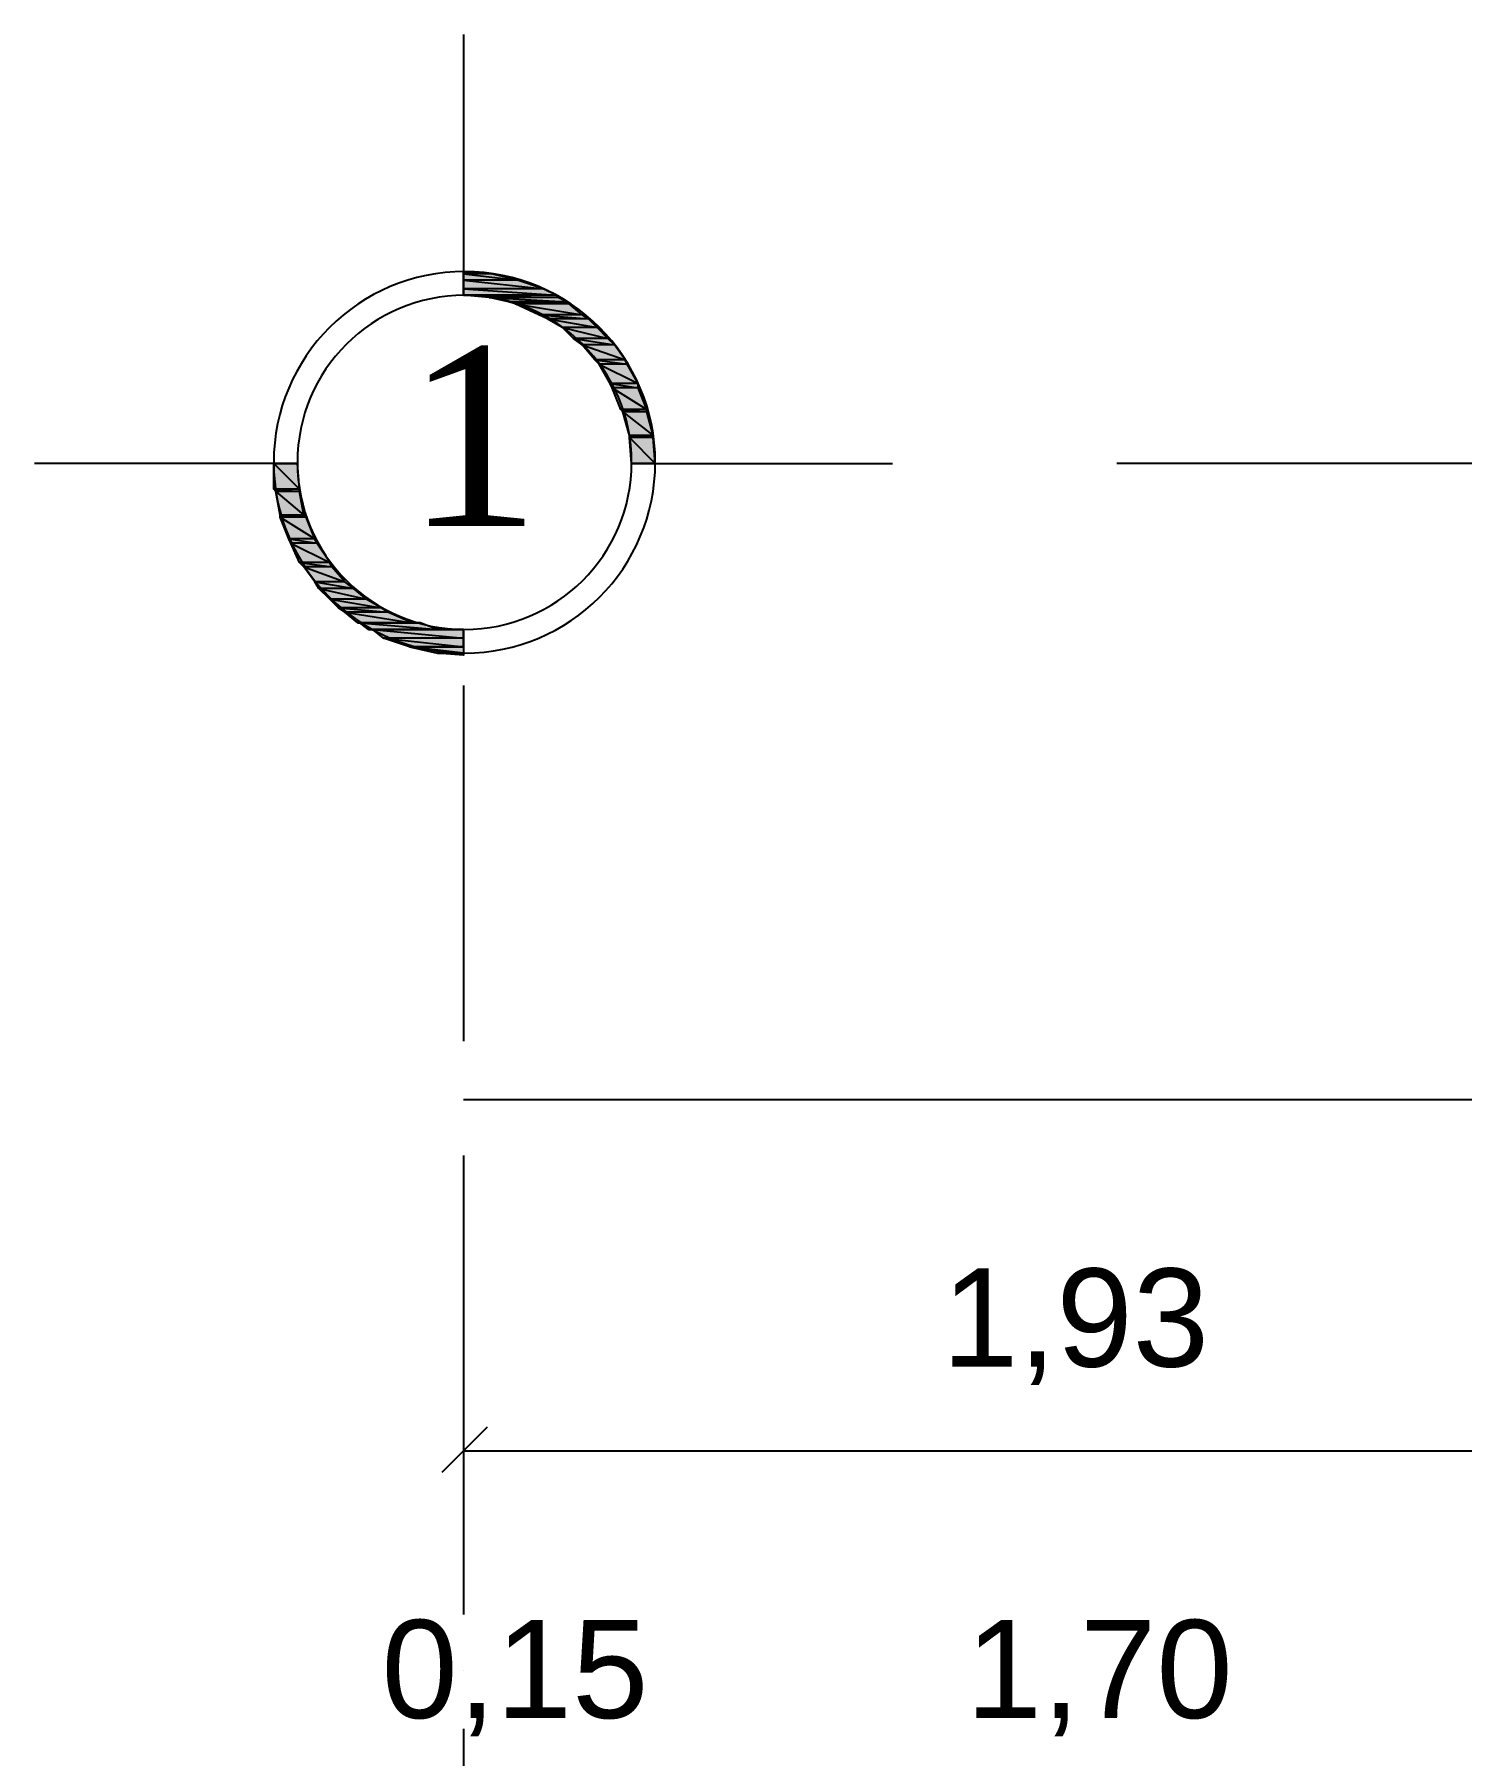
# Model space of a CAD drawing. Header units: millimetres. Extents: x 3504 to 3889, y 1729 to 1927.
# Drawn here: x 3540.49 to 3568.51, y 1892.71 to 1926.51 of the extents above; entities that cross this region are included whole.
import ezdxf

# ---------------------------------------------------------------- set-up
doc = ezdxf.new("R2010")
doc.units = ezdxf.units.MM
doc.styles.add('Arial$001H0', font='arial.ttf')
doc.styles.add('Dutch801RmBT$001H0', font='')
doc.styles.get('Dutch801RmBT$001H0').set_extended_font_data('Dutch801RmBT')

msp = doc.modelspace()

# ---------------------------------------------------------------- hatches: boundary and pattern name
at = {"true_color": 0x000000}
for points in [[(3548.914, 1921.854), (3549.464, 1921.812), (3548.914, 1921.812)], [(3548.914, 1921.854), (3549.464, 1921.812), (3548.914, 1921.812)], [(3547.855, 1914.488), (3548.914, 1914.488), (3548.914, 1914.361)], [(3547.855, 1914.488), (3548.914, 1914.488), (3548.914, 1914.361)]]:
    msp.add_hatch(color=18, dxfattribs=at).paths.add_polyline_path(points)
h = msp.add_hatch(color=18, dxfattribs=at)
h.paths.add_polyline_path([(3549.464, 1921.812), (3548.914, 1921.812), (3549.972, 1921.685)])
h.paths.add_polyline_path([(3548.914, 1921.812), (3549.972, 1921.685), (3548.914, 1921.685)])
h = msp.add_hatch(color=18, dxfattribs=at)
h.paths.add_polyline_path([(3549.464, 1921.812), (3548.914, 1921.812), (3549.972, 1921.685)])
h.paths.add_polyline_path([(3548.914, 1921.812), (3549.972, 1921.685), (3548.914, 1921.685)])
h = msp.add_hatch(color=18, dxfattribs=at)
h.paths.add_polyline_path([(3549.972, 1921.685), (3548.914, 1921.685), (3550.48, 1921.515)])
h.paths.add_polyline_path([(3548.914, 1921.685), (3550.48, 1921.515), (3548.914, 1921.515)])
h = msp.add_hatch(color=18, dxfattribs=at)
h.paths.add_polyline_path([(3549.972, 1921.685), (3548.914, 1921.685), (3550.48, 1921.515)])
h.paths.add_polyline_path([(3548.914, 1921.685), (3550.48, 1921.515), (3548.914, 1921.515)])
h = msp.add_hatch(color=18, dxfattribs=at)
h.paths.add_polyline_path([(3550.48, 1921.515), (3548.914, 1921.515), (3550.734, 1921.388)])
h.paths.add_polyline_path([(3548.914, 1921.515), (3550.734, 1921.388), (3548.914, 1921.388)])
h = msp.add_hatch(color=18, dxfattribs=at)
h.paths.add_polyline_path([(3550.48, 1921.515), (3548.914, 1921.515), (3550.734, 1921.388)])
h.paths.add_polyline_path([(3548.914, 1921.515), (3550.734, 1921.388), (3548.914, 1921.388)])
h = msp.add_hatch(color=18, dxfattribs=at)
h.paths.add_polyline_path([(3550.734, 1921.388), (3548.914, 1921.388), (3550.776, 1921.346)])
h.paths.add_polyline_path([(3548.914, 1921.388), (3550.776, 1921.346), (3549.422, 1921.346)])
h = msp.add_hatch(color=18, dxfattribs=at)
h.paths.add_polyline_path([(3550.734, 1921.388), (3548.914, 1921.388), (3550.776, 1921.346)])
h.paths.add_polyline_path([(3548.914, 1921.388), (3550.776, 1921.346), (3549.422, 1921.346)])
h = msp.add_hatch(color=18, dxfattribs=at)
h.paths.add_polyline_path([(3550.776, 1921.346), (3549.422, 1921.346), (3550.946, 1921.261)])
h.paths.add_polyline_path([(3549.422, 1921.346), (3550.946, 1921.261), (3549.803, 1921.261)])
h = msp.add_hatch(color=18, dxfattribs=at)
h.paths.add_polyline_path([(3550.776, 1921.346), (3549.422, 1921.346), (3550.946, 1921.261)])
h.paths.add_polyline_path([(3549.422, 1921.346), (3550.946, 1921.261), (3549.803, 1921.261)])
h = msp.add_hatch(color=18, dxfattribs=at)
h.paths.add_polyline_path([(3550.946, 1921.261), (3549.803, 1921.261), (3550.988, 1921.219)])
h.paths.add_polyline_path([(3549.803, 1921.261), (3550.988, 1921.219), (3549.93, 1921.219)])
h = msp.add_hatch(color=18, dxfattribs=at)
h.paths.add_polyline_path([(3550.946, 1921.261), (3549.803, 1921.261), (3550.988, 1921.219)])
h.paths.add_polyline_path([(3549.803, 1921.261), (3550.988, 1921.219), (3549.93, 1921.219)])
h = msp.add_hatch(color=18, dxfattribs=at)
h.paths.add_polyline_path([(3550.988, 1921.219), (3549.93, 1921.219), (3551.242, 1921.007)])
h.paths.add_polyline_path([(3549.93, 1921.219), (3551.242, 1921.007), (3550.395, 1921.007)])
h = msp.add_hatch(color=18, dxfattribs=at)
h.paths.add_polyline_path([(3550.988, 1921.219), (3549.93, 1921.219), (3551.242, 1921.007)])
h.paths.add_polyline_path([(3549.93, 1921.219), (3551.242, 1921.007), (3550.395, 1921.007)])
h = msp.add_hatch(color=18, dxfattribs=at)
h.paths.add_polyline_path([(3551.242, 1921.007), (3550.395, 1921.007), (3551.369, 1920.923)])
h.paths.add_polyline_path([(3550.395, 1921.007), (3551.369, 1920.923), (3550.565, 1920.923)])
h = msp.add_hatch(color=18, dxfattribs=at)
h.paths.add_polyline_path([(3551.242, 1921.007), (3550.395, 1921.007), (3551.369, 1920.923)])
h.paths.add_polyline_path([(3550.395, 1921.007), (3551.369, 1920.923), (3550.565, 1920.923)])
h = msp.add_hatch(color=18, dxfattribs=at)
h.paths.add_polyline_path([(3551.369, 1920.923), (3550.565, 1920.923), (3551.538, 1920.753)])
h.paths.add_polyline_path([(3550.565, 1920.923), (3551.538, 1920.753), (3550.861, 1920.753)])
h = msp.add_hatch(color=18, dxfattribs=at)
h.paths.add_polyline_path([(3551.369, 1920.923), (3550.565, 1920.923), (3551.538, 1920.753)])
h.paths.add_polyline_path([(3550.565, 1920.923), (3551.538, 1920.753), (3550.861, 1920.753)])
h = msp.add_hatch(color=18, dxfattribs=at)
h.paths.add_polyline_path([(3551.538, 1920.753), (3550.861, 1920.753), (3551.75, 1920.542)])
h.paths.add_polyline_path([(3550.861, 1920.753), (3551.75, 1920.542), (3551.073, 1920.542)])
h = msp.add_hatch(color=18, dxfattribs=at)
h.paths.add_polyline_path([(3551.538, 1920.753), (3550.861, 1920.753), (3551.75, 1920.542)])
h.paths.add_polyline_path([(3550.861, 1920.753), (3551.75, 1920.542), (3551.073, 1920.542)])
h = msp.add_hatch(color=18, dxfattribs=at)
h.paths.add_polyline_path([(3551.75, 1920.542), (3551.073, 1920.542), (3551.877, 1920.415)])
h.paths.add_polyline_path([(3551.073, 1920.542), (3551.877, 1920.415), (3551.242, 1920.415)])
h = msp.add_hatch(color=18, dxfattribs=at)
h.paths.add_polyline_path([(3551.75, 1920.542), (3551.073, 1920.542), (3551.877, 1920.415)])
h.paths.add_polyline_path([(3551.073, 1920.542), (3551.877, 1920.415), (3551.242, 1920.415)])
h = msp.add_hatch(color=18, dxfattribs=at)
h.paths.add_polyline_path([(3551.877, 1920.415), (3551.242, 1920.415), (3552.089, 1920.118)])
h.paths.add_polyline_path([(3551.242, 1920.415), (3552.089, 1920.118), (3551.496, 1920.118)])
h = msp.add_hatch(color=18, dxfattribs=at)
h.paths.add_polyline_path([(3551.877, 1920.415), (3551.242, 1920.415), (3552.089, 1920.118)])
h.paths.add_polyline_path([(3551.242, 1920.415), (3552.089, 1920.118), (3551.496, 1920.118)])
h = msp.add_hatch(color=18, dxfattribs=at)
h.paths.add_polyline_path([(3552.089, 1920.118), (3551.496, 1920.118), (3552.131, 1920.034)])
h.paths.add_polyline_path([(3551.496, 1920.118), (3552.131, 1920.034), (3551.581, 1920.034)])
h = msp.add_hatch(color=18, dxfattribs=at)
h.paths.add_polyline_path([(3552.089, 1920.118), (3551.496, 1920.118), (3552.131, 1920.034)])
h.paths.add_polyline_path([(3551.496, 1920.118), (3552.131, 1920.034), (3551.581, 1920.034)])
h = msp.add_hatch(color=18, dxfattribs=at)
h.paths.add_polyline_path([(3552.131, 1920.034), (3551.581, 1920.034), (3552.343, 1919.653)])
h.paths.add_polyline_path([(3551.581, 1920.034), (3552.343, 1919.653), (3551.792, 1919.653)])
h = msp.add_hatch(color=18, dxfattribs=at)
h.paths.add_polyline_path([(3552.131, 1920.034), (3551.581, 1920.034), (3552.343, 1919.653)])
h.paths.add_polyline_path([(3551.581, 1920.034), (3552.343, 1919.653), (3551.792, 1919.653)])
h = msp.add_hatch(color=18, dxfattribs=at)
h.paths.add_polyline_path([(3552.343, 1919.653), (3551.792, 1919.653), (3552.343, 1919.568)])
h.paths.add_polyline_path([(3551.792, 1919.653), (3552.343, 1919.568), (3551.835, 1919.568)])
h = msp.add_hatch(color=18, dxfattribs=at)
h.paths.add_polyline_path([(3552.343, 1919.653), (3551.792, 1919.653), (3552.343, 1919.568)])
h.paths.add_polyline_path([(3551.792, 1919.653), (3552.343, 1919.568), (3551.835, 1919.568)])
h = msp.add_hatch(color=18, dxfattribs=at)
h.paths.add_polyline_path([(3552.343, 1919.568), (3551.835, 1919.568), (3552.512, 1919.145)])
h.paths.add_polyline_path([(3551.835, 1919.568), (3552.512, 1919.145), (3552.004, 1919.145)])
h = msp.add_hatch(color=18, dxfattribs=at)
h.paths.add_polyline_path([(3552.343, 1919.568), (3551.835, 1919.568), (3552.512, 1919.145)])
h.paths.add_polyline_path([(3551.835, 1919.568), (3552.512, 1919.145), (3552.004, 1919.145)])
h = msp.add_hatch(color=18, dxfattribs=at)
h.paths.add_polyline_path([(3552.512, 1919.145), (3552.004, 1919.145), (3552.512, 1919.102)])
h.paths.add_polyline_path([(3552.004, 1919.145), (3552.512, 1919.102), (3552.046, 1919.102)])
h = msp.add_hatch(color=18, dxfattribs=at)
h.paths.add_polyline_path([(3552.512, 1919.145), (3552.004, 1919.145), (3552.512, 1919.102)])
h.paths.add_polyline_path([(3552.004, 1919.145), (3552.512, 1919.102), (3552.046, 1919.102)])
h = msp.add_hatch(color=18, dxfattribs=at)
h.paths.add_polyline_path([(3552.512, 1919.102), (3552.046, 1919.102), (3552.639, 1918.637)])
h.paths.add_polyline_path([(3552.046, 1919.102), (3552.639, 1918.637), (3552.173, 1918.637)])
h = msp.add_hatch(color=18, dxfattribs=at)
h.paths.add_polyline_path([(3552.512, 1919.102), (3552.046, 1919.102), (3552.639, 1918.637)])
h.paths.add_polyline_path([(3552.046, 1919.102), (3552.639, 1918.637), (3552.173, 1918.637)])
h = msp.add_hatch(color=18, dxfattribs=at)
h.paths.add_polyline_path([(3552.639, 1918.637), (3552.173, 1918.637), (3552.639, 1918.594)])
h.paths.add_polyline_path([(3552.173, 1918.637), (3552.639, 1918.594), (3552.173, 1918.594)])
h = msp.add_hatch(color=18, dxfattribs=at)
h.paths.add_polyline_path([(3552.639, 1918.637), (3552.173, 1918.637), (3552.639, 1918.594)])
h.paths.add_polyline_path([(3552.173, 1918.637), (3552.639, 1918.594), (3552.173, 1918.594)])
h = msp.add_hatch(color=18, dxfattribs=at)
h.paths.add_polyline_path([(3552.639, 1918.594), (3552.173, 1918.594), (3552.681, 1918.086)])
h.paths.add_polyline_path([(3552.173, 1918.594), (3552.681, 1918.086), (3552.216, 1918.086)])
h = msp.add_hatch(color=18, dxfattribs=at)
h.paths.add_polyline_path([(3552.639, 1918.594), (3552.173, 1918.594), (3552.681, 1918.086)])
h.paths.add_polyline_path([(3552.173, 1918.594), (3552.681, 1918.086), (3552.216, 1918.086)])
h = msp.add_hatch(color=18, dxfattribs=at)
h.paths.add_polyline_path([(3545.654, 1918.086), (3545.188, 1918.086), (3545.696, 1917.578)])
h.paths.add_polyline_path([(3545.188, 1918.086), (3545.696, 1917.578), (3545.188, 1917.578)])
h = msp.add_hatch(color=18, dxfattribs=at)
h.paths.add_polyline_path([(3545.654, 1918.086), (3545.188, 1918.086), (3545.696, 1917.578)])
h.paths.add_polyline_path([(3545.188, 1918.086), (3545.696, 1917.578), (3545.188, 1917.578)])
h = msp.add_hatch(color=18, dxfattribs=at)
h.paths.add_polyline_path([(3545.696, 1917.578), (3545.188, 1917.578), (3545.696, 1917.536)])
h.paths.add_polyline_path([(3545.188, 1917.578), (3545.696, 1917.536), (3545.231, 1917.536)])
h = msp.add_hatch(color=18, dxfattribs=at)
h.paths.add_polyline_path([(3545.696, 1917.578), (3545.188, 1917.578), (3545.696, 1917.536)])
h.paths.add_polyline_path([(3545.188, 1917.578), (3545.696, 1917.536), (3545.231, 1917.536)])
h = msp.add_hatch(color=18, dxfattribs=at)
h.paths.add_polyline_path([(3545.696, 1917.536), (3545.231, 1917.536), (3545.781, 1917.07)])
h.paths.add_polyline_path([(3545.231, 1917.536), (3545.781, 1917.07), (3545.315, 1917.07)])
h = msp.add_hatch(color=18, dxfattribs=at)
h.paths.add_polyline_path([(3545.696, 1917.536), (3545.231, 1917.536), (3545.781, 1917.07)])
h.paths.add_polyline_path([(3545.231, 1917.536), (3545.781, 1917.07), (3545.315, 1917.07)])
h = msp.add_hatch(color=18, dxfattribs=at)
h.paths.add_polyline_path([(3545.781, 1917.07), (3545.315, 1917.07), (3545.823, 1917.028)])
h.paths.add_polyline_path([(3545.315, 1917.07), (3545.823, 1917.028), (3545.315, 1917.028)])
h = msp.add_hatch(color=18, dxfattribs=at)
h.paths.add_polyline_path([(3545.781, 1917.07), (3545.315, 1917.07), (3545.823, 1917.028)])
h.paths.add_polyline_path([(3545.315, 1917.07), (3545.823, 1917.028), (3545.315, 1917.028)])
h = msp.add_hatch(color=18, dxfattribs=at)
h.paths.add_polyline_path([(3545.823, 1917.028), (3545.315, 1917.028), (3545.993, 1916.605)])
h.paths.add_polyline_path([(3545.315, 1917.028), (3545.993, 1916.605), (3545.485, 1916.605)])
h = msp.add_hatch(color=18, dxfattribs=at)
h.paths.add_polyline_path([(3545.823, 1917.028), (3545.315, 1917.028), (3545.993, 1916.605)])
h.paths.add_polyline_path([(3545.315, 1917.028), (3545.993, 1916.605), (3545.485, 1916.605)])
h = msp.add_hatch(color=18, dxfattribs=at)
h.paths.add_polyline_path([(3545.993, 1916.605), (3545.485, 1916.605), (3546.035, 1916.52)])
h.paths.add_polyline_path([(3545.485, 1916.605), (3546.035, 1916.52), (3545.527, 1916.52)])
h = msp.add_hatch(color=18, dxfattribs=at)
h.paths.add_polyline_path([(3545.993, 1916.605), (3545.485, 1916.605), (3546.035, 1916.52)])
h.paths.add_polyline_path([(3545.485, 1916.605), (3546.035, 1916.52), (3545.527, 1916.52)])
h = msp.add_hatch(color=18, dxfattribs=at)
h.paths.add_polyline_path([(3546.035, 1916.52), (3545.527, 1916.52), (3546.289, 1916.139)])
h.paths.add_polyline_path([(3545.527, 1916.52), (3546.289, 1916.139), (3545.696, 1916.139)])
h = msp.add_hatch(color=18, dxfattribs=at)
h.paths.add_polyline_path([(3546.035, 1916.52), (3545.527, 1916.52), (3546.289, 1916.139)])
h.paths.add_polyline_path([(3545.527, 1916.52), (3546.289, 1916.139), (3545.696, 1916.139)])
h = msp.add_hatch(color=18, dxfattribs=at)
h.paths.add_polyline_path([(3546.289, 1916.139), (3545.696, 1916.139), (3546.331, 1916.054)])
h.paths.add_polyline_path([(3545.696, 1916.139), (3546.331, 1916.054), (3545.781, 1916.054)])
h = msp.add_hatch(color=18, dxfattribs=at)
h.paths.add_polyline_path([(3546.289, 1916.139), (3545.696, 1916.139), (3546.331, 1916.054)])
h.paths.add_polyline_path([(3545.696, 1916.139), (3546.331, 1916.054), (3545.781, 1916.054)])
h = msp.add_hatch(color=18, dxfattribs=at)
h.paths.add_polyline_path([(3546.331, 1916.054), (3545.781, 1916.054), (3546.585, 1915.758)])
h.paths.add_polyline_path([(3545.781, 1916.054), (3546.585, 1915.758), (3545.993, 1915.758)])
h = msp.add_hatch(color=18, dxfattribs=at)
h.paths.add_polyline_path([(3546.331, 1916.054), (3545.781, 1916.054), (3546.585, 1915.758)])
h.paths.add_polyline_path([(3545.781, 1916.054), (3546.585, 1915.758), (3545.993, 1915.758)])
h = msp.add_hatch(color=18, dxfattribs=at)
h.paths.add_polyline_path([(3546.585, 1915.758), (3545.993, 1915.758), (3546.755, 1915.631)])
h.paths.add_polyline_path([(3545.993, 1915.758), (3546.755, 1915.631), (3546.077, 1915.631)])
h = msp.add_hatch(color=18, dxfattribs=at)
h.paths.add_polyline_path([(3546.585, 1915.758), (3545.993, 1915.758), (3546.755, 1915.631)])
h.paths.add_polyline_path([(3545.993, 1915.758), (3546.755, 1915.631), (3546.077, 1915.631)])
h = msp.add_hatch(color=18, dxfattribs=at)
h.paths.add_polyline_path([(3546.755, 1915.631), (3546.077, 1915.631), (3547.009, 1915.419)])
h.paths.add_polyline_path([(3546.077, 1915.631), (3547.009, 1915.419), (3546.289, 1915.419)])
h = msp.add_hatch(color=18, dxfattribs=at)
h.paths.add_polyline_path([(3546.755, 1915.631), (3546.077, 1915.631), (3547.009, 1915.419)])
h.paths.add_polyline_path([(3546.077, 1915.631), (3547.009, 1915.419), (3546.289, 1915.419)])
h = msp.add_hatch(color=18, dxfattribs=at)
h.paths.add_polyline_path([(3547.009, 1915.419), (3546.289, 1915.419), (3547.305, 1915.25)])
h.paths.add_polyline_path([(3546.289, 1915.419), (3547.305, 1915.25), (3546.458, 1915.25)])
h = msp.add_hatch(color=18, dxfattribs=at)
h.paths.add_polyline_path([(3547.009, 1915.419), (3546.289, 1915.419), (3547.305, 1915.25)])
h.paths.add_polyline_path([(3546.289, 1915.419), (3547.305, 1915.25), (3546.458, 1915.25)])
h = msp.add_hatch(color=18, dxfattribs=at)
h.paths.add_polyline_path([(3547.305, 1915.25), (3546.458, 1915.25), (3547.432, 1915.165)])
h.paths.add_polyline_path([(3546.458, 1915.25), (3547.432, 1915.165), (3546.585, 1915.165)])
h = msp.add_hatch(color=18, dxfattribs=at)
h.paths.add_polyline_path([(3547.305, 1915.25), (3546.458, 1915.25), (3547.432, 1915.165)])
h.paths.add_polyline_path([(3546.458, 1915.25), (3547.432, 1915.165), (3546.585, 1915.165)])
h = msp.add_hatch(color=18, dxfattribs=at)
h.paths.add_polyline_path([(3547.432, 1915.165), (3546.585, 1915.165), (3547.898, 1914.954)])
h.paths.add_polyline_path([(3546.585, 1915.165), (3547.898, 1914.954), (3546.839, 1914.954)])
h = msp.add_hatch(color=18, dxfattribs=at)
h.paths.add_polyline_path([(3547.432, 1915.165), (3546.585, 1915.165), (3547.898, 1914.954)])
h.paths.add_polyline_path([(3546.585, 1915.165), (3547.898, 1914.954), (3546.839, 1914.954)])
h = msp.add_hatch(color=18, dxfattribs=at)
h.paths.add_polyline_path([(3547.898, 1914.954), (3546.839, 1914.954), (3548.067, 1914.954)])
h.paths.add_polyline_path([(3546.839, 1914.954), (3548.067, 1914.954), (3546.882, 1914.954)])
h = msp.add_hatch(color=18, dxfattribs=at)
h.paths.add_polyline_path([(3547.898, 1914.954), (3546.839, 1914.954), (3548.067, 1914.954)])
h.paths.add_polyline_path([(3546.839, 1914.954), (3548.067, 1914.954), (3546.882, 1914.954)])
h = msp.add_hatch(color=18, dxfattribs=at)
h.paths.add_polyline_path([(3548.067, 1914.954), (3546.882, 1914.954), (3548.406, 1914.827)])
h.paths.add_polyline_path([(3546.882, 1914.954), (3548.406, 1914.827), (3547.051, 1914.827)])
h = msp.add_hatch(color=18, dxfattribs=at)
h.paths.add_polyline_path([(3548.067, 1914.954), (3546.882, 1914.954), (3548.406, 1914.827)])
h.paths.add_polyline_path([(3546.882, 1914.954), (3548.406, 1914.827), (3547.051, 1914.827)])
h = msp.add_hatch(color=18, dxfattribs=at)
h.paths.add_polyline_path([(3548.406, 1914.827), (3547.051, 1914.827), (3548.914, 1914.827)])
h.paths.add_polyline_path([(3547.051, 1914.827), (3548.914, 1914.827), (3547.136, 1914.827)])
h = msp.add_hatch(color=18, dxfattribs=at)
h.paths.add_polyline_path([(3548.406, 1914.827), (3547.051, 1914.827), (3548.914, 1914.827)])
h.paths.add_polyline_path([(3547.051, 1914.827), (3548.914, 1914.827), (3547.136, 1914.827)])
h = msp.add_hatch(color=18, dxfattribs=at)
h.paths.add_polyline_path([(3548.914, 1914.827), (3547.136, 1914.827), (3548.914, 1914.657)])
h.paths.add_polyline_path([(3547.136, 1914.827), (3548.914, 1914.657), (3547.347, 1914.657)])
h = msp.add_hatch(color=18, dxfattribs=at)
h.paths.add_polyline_path([(3548.914, 1914.827), (3547.136, 1914.827), (3548.914, 1914.657)])
h.paths.add_polyline_path([(3547.136, 1914.827), (3548.914, 1914.657), (3547.347, 1914.657)])
h = msp.add_hatch(color=18, dxfattribs=at)
h.paths.add_polyline_path([(3548.914, 1914.657), (3547.347, 1914.657), (3548.914, 1914.488)])
h.paths.add_polyline_path([(3547.347, 1914.657), (3548.914, 1914.488), (3547.855, 1914.488)])
h = msp.add_hatch(color=18, dxfattribs=at)
h.paths.add_polyline_path([(3548.914, 1914.657), (3547.347, 1914.657), (3548.914, 1914.488)])
h.paths.add_polyline_path([(3547.347, 1914.657), (3548.914, 1914.488), (3547.855, 1914.488)])
h = msp.add_hatch(color=18, dxfattribs=at)
h.paths.add_polyline_path([(3547.855, 1914.488), (3548.406, 1914.361), (3548.914, 1914.361)])
h.paths.add_polyline_path([(3548.406, 1914.361), (3548.914, 1914.361), (3548.914, 1914.319)])
h = msp.add_hatch(color=18, dxfattribs=at)
h.paths.add_polyline_path([(3547.855, 1914.488), (3548.406, 1914.361), (3548.914, 1914.361)])
h.paths.add_polyline_path([(3548.406, 1914.361), (3548.914, 1914.361), (3548.914, 1914.319)])

# ---------------------------------------------------------------- linework, layer by layer
at = {"color": 18, "linetype": 'Continuous', "lineweight": -2, "true_color": 0x000000}
for p, q in [((3548.914, 1926.511), (3548.914, 1921.388)), ((3548.914, 1926.511), (3548.914, 1921.388)), ((3545.188, 1918.086), (3540.489, 1918.086)), ((3545.188, 1918.086), (3540.489, 1918.086)), ((3545.188, 1918.086), (3545.654, 1918.086)), ((3545.188, 1918.086), (3545.654, 1918.086)), ((3552.216, 1918.086), (3557.338, 1918.086)), ((3552.216, 1918.086), (3557.338, 1918.086)), ((3567.964, 1918.086), (3561.741, 1918.086)), ((3567.964, 1918.086), (3561.741, 1918.086)), ((3569.234, 1918.086), (3564.535, 1918.086)), ((3548.914, 1914.827), (3548.914, 1914.319)), ((3548.914, 1914.827), (3548.914, 1914.319)), ((3548.914, 1913.726), (3548.914, 1906.741)), ((3548.914, 1905.598), (3548.914, 1905.598)), ((3548.914, 1905.598), (3642.259, 1905.598)), ((3548.914, 1905.598), (3548.914, 1905.598)), ((3548.914, 1904.497), (3548.914, 1895.48)), ((3548.914, 1899.968), (3548.914, 1898.698)), ((3549.379, 1899.163), (3548.49, 1898.274)), ((3548.914, 1898.698), (3573.001, 1898.698)), ((3548.914, 1894.38), (3548.914, 1894.38)), ((3548.914, 1893.237), (3548.914, 1886.252))]:
    msp.add_line(p, q, dxfattribs=at)
for points in [[(3548.914, 1921.854), (3549.464, 1921.812), (3548.914, 1921.812)], [(3548.914, 1921.854), (3549.464, 1921.812), (3548.914, 1921.812)], [(3549.464, 1921.812), (3548.914, 1921.812), (3549.972, 1921.685)], [(3548.914, 1921.812), (3549.972, 1921.685), (3548.914, 1921.685)], [(3549.464, 1921.812), (3548.914, 1921.812), (3549.972, 1921.685)], [(3548.914, 1921.812), (3549.972, 1921.685), (3548.914, 1921.685)], [(3549.972, 1921.685), (3548.914, 1921.685), (3550.48, 1921.515)], [(3548.914, 1921.685), (3550.48, 1921.515), (3548.914, 1921.515)], [(3549.972, 1921.685), (3548.914, 1921.685), (3550.48, 1921.515)], [(3548.914, 1921.685), (3550.48, 1921.515), (3548.914, 1921.515)], [(3550.48, 1921.515), (3548.914, 1921.515), (3550.734, 1921.388)], [(3548.914, 1921.515), (3550.734, 1921.388), (3548.914, 1921.388)], [(3550.48, 1921.515), (3548.914, 1921.515), (3550.734, 1921.388)], [(3548.914, 1921.515), (3550.734, 1921.388), (3548.914, 1921.388)], [(3550.734, 1921.388), (3548.914, 1921.388), (3550.776, 1921.346)], [(3548.914, 1921.388), (3550.776, 1921.346), (3549.422, 1921.346)], [(3550.734, 1921.388), (3548.914, 1921.388), (3550.776, 1921.346)], [(3548.914, 1921.388), (3550.776, 1921.346), (3549.422, 1921.346)], [(3550.776, 1921.346), (3549.422, 1921.346), (3550.946, 1921.261)], [(3549.422, 1921.346), (3550.946, 1921.261), (3549.803, 1921.261)], [(3550.776, 1921.346), (3549.422, 1921.346), (3550.946, 1921.261)], [(3549.422, 1921.346), (3550.946, 1921.261), (3549.803, 1921.261)], [(3550.946, 1921.261), (3549.803, 1921.261), (3550.988, 1921.219)], [(3549.803, 1921.261), (3550.988, 1921.219), (3549.93, 1921.219)], [(3550.946, 1921.261), (3549.803, 1921.261), (3550.988, 1921.219)], [(3549.803, 1921.261), (3550.988, 1921.219), (3549.93, 1921.219)], [(3550.988, 1921.219), (3549.93, 1921.219), (3551.242, 1921.007)], [(3549.93, 1921.219), (3551.242, 1921.007), (3550.395, 1921.007)], [(3550.988, 1921.219), (3549.93, 1921.219), (3551.242, 1921.007)], [(3549.93, 1921.219), (3551.242, 1921.007), (3550.395, 1921.007)], [(3551.242, 1921.007), (3550.395, 1921.007), (3551.369, 1920.923)], [(3550.395, 1921.007), (3551.369, 1920.923), (3550.565, 1920.923)], [(3551.242, 1921.007), (3550.395, 1921.007), (3551.369, 1920.923)], [(3550.395, 1921.007), (3551.369, 1920.923), (3550.565, 1920.923)], [(3551.369, 1920.923), (3550.565, 1920.923), (3551.538, 1920.753)], [(3550.565, 1920.923), (3551.538, 1920.753), (3550.861, 1920.753)], [(3551.369, 1920.923), (3550.565, 1920.923), (3551.538, 1920.753)], [(3550.565, 1920.923), (3551.538, 1920.753), (3550.861, 1920.753)], [(3551.538, 1920.753), (3550.861, 1920.753), (3551.75, 1920.542)], [(3550.861, 1920.753), (3551.75, 1920.542), (3551.073, 1920.542)], [(3551.538, 1920.753), (3550.861, 1920.753), (3551.75, 1920.542)], [(3550.861, 1920.753), (3551.75, 1920.542), (3551.073, 1920.542)], [(3551.75, 1920.542), (3551.073, 1920.542), (3551.877, 1920.415)], [(3551.073, 1920.542), (3551.877, 1920.415), (3551.242, 1920.415)], [(3551.75, 1920.542), (3551.073, 1920.542), (3551.877, 1920.415)], [(3551.073, 1920.542), (3551.877, 1920.415), (3551.242, 1920.415)], [(3551.877, 1920.415), (3551.242, 1920.415), (3552.089, 1920.118)], [(3551.242, 1920.415), (3552.089, 1920.118), (3551.496, 1920.118)], [(3551.877, 1920.415), (3551.242, 1920.415), (3552.089, 1920.118)], [(3551.242, 1920.415), (3552.089, 1920.118), (3551.496, 1920.118)], [(3552.089, 1920.118), (3551.496, 1920.118), (3552.131, 1920.034)], [(3551.496, 1920.118), (3552.131, 1920.034), (3551.581, 1920.034)], [(3552.089, 1920.118), (3551.496, 1920.118), (3552.131, 1920.034)], [(3551.496, 1920.118), (3552.131, 1920.034), (3551.581, 1920.034)], [(3552.131, 1920.034), (3551.581, 1920.034), (3552.343, 1919.653)], [(3551.581, 1920.034), (3552.343, 1919.653), (3551.792, 1919.653)], [(3552.131, 1920.034), (3551.581, 1920.034), (3552.343, 1919.653)], [(3551.581, 1920.034), (3552.343, 1919.653), (3551.792, 1919.653)], [(3552.343, 1919.653), (3551.792, 1919.653), (3552.343, 1919.568)], [(3551.792, 1919.653), (3552.343, 1919.568), (3551.835, 1919.568)], [(3552.343, 1919.653), (3551.792, 1919.653), (3552.343, 1919.568)], [(3551.792, 1919.653), (3552.343, 1919.568), (3551.835, 1919.568)], [(3552.343, 1919.568), (3551.835, 1919.568), (3552.512, 1919.145)], [(3551.835, 1919.568), (3552.512, 1919.145), (3552.004, 1919.145)], [(3552.343, 1919.568), (3551.835, 1919.568), (3552.512, 1919.145)], [(3551.835, 1919.568), (3552.512, 1919.145), (3552.004, 1919.145)], [(3552.512, 1919.145), (3552.004, 1919.145), (3552.512, 1919.102)], [(3552.004, 1919.145), (3552.512, 1919.102), (3552.046, 1919.102)], [(3552.512, 1919.145), (3552.004, 1919.145), (3552.512, 1919.102)], [(3552.004, 1919.145), (3552.512, 1919.102), (3552.046, 1919.102)], [(3552.512, 1919.102), (3552.046, 1919.102), (3552.639, 1918.637)], [(3552.046, 1919.102), (3552.639, 1918.637), (3552.173, 1918.637)], [(3552.512, 1919.102), (3552.046, 1919.102), (3552.639, 1918.637)], [(3552.046, 1919.102), (3552.639, 1918.637), (3552.173, 1918.637)], [(3552.639, 1918.637), (3552.173, 1918.637), (3552.639, 1918.594)], [(3552.173, 1918.637), (3552.639, 1918.594), (3552.173, 1918.594)], [(3552.639, 1918.637), (3552.173, 1918.637), (3552.639, 1918.594)], [(3552.173, 1918.637), (3552.639, 1918.594), (3552.173, 1918.594)], [(3552.639, 1918.594), (3552.173, 1918.594), (3552.681, 1918.086)], [(3552.173, 1918.594), (3552.681, 1918.086), (3552.216, 1918.086)], [(3552.639, 1918.594), (3552.173, 1918.594), (3552.681, 1918.086)], [(3552.173, 1918.594), (3552.681, 1918.086), (3552.216, 1918.086)], [(3545.654, 1918.086), (3545.188, 1918.086), (3545.696, 1917.578)], [(3545.188, 1918.086), (3545.696, 1917.578), (3545.188, 1917.578)], [(3545.654, 1918.086), (3545.188, 1918.086), (3545.696, 1917.578)], [(3545.188, 1918.086), (3545.696, 1917.578), (3545.188, 1917.578)], [(3545.696, 1917.578), (3545.188, 1917.578), (3545.696, 1917.536)], [(3545.188, 1917.578), (3545.696, 1917.536), (3545.231, 1917.536)], [(3545.696, 1917.578), (3545.188, 1917.578), (3545.696, 1917.536)], [(3545.188, 1917.578), (3545.696, 1917.536), (3545.231, 1917.536)], [(3545.696, 1917.536), (3545.231, 1917.536), (3545.781, 1917.07)], [(3545.231, 1917.536), (3545.781, 1917.07), (3545.315, 1917.07)], [(3545.696, 1917.536), (3545.231, 1917.536), (3545.781, 1917.07)], [(3545.231, 1917.536), (3545.781, 1917.07), (3545.315, 1917.07)], [(3545.781, 1917.07), (3545.315, 1917.07), (3545.823, 1917.028)], [(3545.315, 1917.07), (3545.823, 1917.028), (3545.315, 1917.028)], [(3545.781, 1917.07), (3545.315, 1917.07), (3545.823, 1917.028)], [(3545.315, 1917.07), (3545.823, 1917.028), (3545.315, 1917.028)], [(3545.823, 1917.028), (3545.315, 1917.028), (3545.993, 1916.605)], [(3545.315, 1917.028), (3545.993, 1916.605), (3545.485, 1916.605)], [(3545.823, 1917.028), (3545.315, 1917.028), (3545.993, 1916.605)], [(3545.315, 1917.028), (3545.993, 1916.605), (3545.485, 1916.605)], [(3545.993, 1916.605), (3545.485, 1916.605), (3546.035, 1916.52)], [(3545.485, 1916.605), (3546.035, 1916.52), (3545.527, 1916.52)], [(3545.993, 1916.605), (3545.485, 1916.605), (3546.035, 1916.52)], [(3545.485, 1916.605), (3546.035, 1916.52), (3545.527, 1916.52)], [(3546.035, 1916.52), (3545.527, 1916.52), (3546.289, 1916.139)], [(3545.527, 1916.52), (3546.289, 1916.139), (3545.696, 1916.139)], [(3546.035, 1916.52), (3545.527, 1916.52), (3546.289, 1916.139)], [(3545.527, 1916.52), (3546.289, 1916.139), (3545.696, 1916.139)], [(3546.289, 1916.139), (3545.696, 1916.139), (3546.331, 1916.054)], [(3545.696, 1916.139), (3546.331, 1916.054), (3545.781, 1916.054)], [(3546.289, 1916.139), (3545.696, 1916.139), (3546.331, 1916.054)], [(3545.696, 1916.139), (3546.331, 1916.054), (3545.781, 1916.054)], [(3546.331, 1916.054), (3545.781, 1916.054), (3546.585, 1915.758)], [(3545.781, 1916.054), (3546.585, 1915.758), (3545.993, 1915.758)], [(3546.331, 1916.054), (3545.781, 1916.054), (3546.585, 1915.758)], [(3545.781, 1916.054), (3546.585, 1915.758), (3545.993, 1915.758)], [(3546.585, 1915.758), (3545.993, 1915.758), (3546.755, 1915.631)], [(3545.993, 1915.758), (3546.755, 1915.631), (3546.077, 1915.631)], [(3546.585, 1915.758), (3545.993, 1915.758), (3546.755, 1915.631)], [(3545.993, 1915.758), (3546.755, 1915.631), (3546.077, 1915.631)], [(3546.755, 1915.631), (3546.077, 1915.631), (3547.009, 1915.419)], [(3546.077, 1915.631), (3547.009, 1915.419), (3546.289, 1915.419)], [(3546.755, 1915.631), (3546.077, 1915.631), (3547.009, 1915.419)], [(3546.077, 1915.631), (3547.009, 1915.419), (3546.289, 1915.419)], [(3547.009, 1915.419), (3546.289, 1915.419), (3547.305, 1915.25)], [(3546.289, 1915.419), (3547.305, 1915.25), (3546.458, 1915.25)], [(3547.009, 1915.419), (3546.289, 1915.419), (3547.305, 1915.25)], [(3546.289, 1915.419), (3547.305, 1915.25), (3546.458, 1915.25)], [(3547.305, 1915.25), (3546.458, 1915.25), (3547.432, 1915.165)], [(3546.458, 1915.25), (3547.432, 1915.165), (3546.585, 1915.165)], [(3547.305, 1915.25), (3546.458, 1915.25), (3547.432, 1915.165)], [(3546.458, 1915.25), (3547.432, 1915.165), (3546.585, 1915.165)], [(3547.432, 1915.165), (3546.585, 1915.165), (3547.898, 1914.954)], [(3546.585, 1915.165), (3547.898, 1914.954), (3546.839, 1914.954)], [(3547.432, 1915.165), (3546.585, 1915.165), (3547.898, 1914.954)], [(3546.585, 1915.165), (3547.898, 1914.954), (3546.839, 1914.954)], [(3547.898, 1914.954), (3546.839, 1914.954), (3548.067, 1914.954)], [(3546.839, 1914.954), (3548.067, 1914.954), (3546.882, 1914.954)], [(3547.898, 1914.954), (3546.839, 1914.954), (3548.067, 1914.954)], [(3546.839, 1914.954), (3548.067, 1914.954), (3546.882, 1914.954)], [(3548.067, 1914.954), (3546.882, 1914.954), (3548.406, 1914.827)], [(3546.882, 1914.954), (3548.406, 1914.827), (3547.051, 1914.827)], [(3548.067, 1914.954), (3546.882, 1914.954), (3548.406, 1914.827)], [(3546.882, 1914.954), (3548.406, 1914.827), (3547.051, 1914.827)], [(3548.406, 1914.827), (3547.051, 1914.827), (3548.914, 1914.827)], [(3547.051, 1914.827), (3548.914, 1914.827), (3547.136, 1914.827)], [(3548.406, 1914.827), (3547.051, 1914.827), (3548.914, 1914.827)], [(3547.051, 1914.827), (3548.914, 1914.827), (3547.136, 1914.827)], [(3548.914, 1914.827), (3547.136, 1914.827), (3548.914, 1914.657)], [(3547.136, 1914.827), (3548.914, 1914.657), (3547.347, 1914.657)], [(3548.914, 1914.827), (3547.136, 1914.827), (3548.914, 1914.657)], [(3547.136, 1914.827), (3548.914, 1914.657), (3547.347, 1914.657)], [(3548.914, 1914.657), (3547.347, 1914.657), (3548.914, 1914.488)], [(3547.347, 1914.657), (3548.914, 1914.488), (3547.855, 1914.488)], [(3548.914, 1914.657), (3547.347, 1914.657), (3548.914, 1914.488)], [(3547.347, 1914.657), (3548.914, 1914.488), (3547.855, 1914.488)], [(3547.855, 1914.488), (3548.406, 1914.361), (3548.914, 1914.361)], [(3547.855, 1914.488), (3548.914, 1914.488), (3548.914, 1914.361)], [(3547.855, 1914.488), (3548.406, 1914.361), (3548.914, 1914.361)], [(3547.855, 1914.488), (3548.914, 1914.488), (3548.914, 1914.361)], [(3548.406, 1914.361), (3548.914, 1914.361), (3548.914, 1914.319)], [(3548.406, 1914.361), (3548.914, 1914.361), (3548.914, 1914.319)]]:
    msp.add_lwpolyline(points, close=True, dxfattribs=at)
for points in [[(3548.935, 1921.854), (3546.866, 1921.854), (3545.188, 1920.177), (3545.188, 1918.108)], [(3548.935, 1921.854), (3546.866, 1921.854), (3545.188, 1920.177), (3545.188, 1918.108)], [(3552.681, 1918.108), (3552.681, 1920.177), (3551.004, 1921.854), (3548.935, 1921.854)], [(3552.681, 1918.108), (3552.681, 1920.177), (3551.004, 1921.854), (3548.935, 1921.854)], [(3548.935, 1921.388), (3547.123, 1921.388), (3545.654, 1919.92), (3545.654, 1918.108)], [(3548.935, 1921.388), (3547.123, 1921.388), (3545.654, 1919.92), (3545.654, 1918.108)], [(3552.216, 1918.108), (3552.216, 1919.92), (3550.747, 1921.388), (3548.935, 1921.388)], [(3552.216, 1918.108), (3552.216, 1919.92), (3550.747, 1921.388), (3548.935, 1921.388)], [(3545.188, 1918.108), (3545.188, 1916.038), (3546.866, 1914.361), (3548.935, 1914.361)], [(3545.188, 1918.108), (3545.188, 1916.038), (3546.866, 1914.361), (3548.935, 1914.361)], [(3545.654, 1918.108), (3545.654, 1916.296), (3547.123, 1914.827), (3548.935, 1914.827)], [(3545.654, 1918.108), (3545.654, 1916.296), (3547.123, 1914.827), (3548.935, 1914.827)], [(3548.935, 1914.361), (3551.004, 1914.361), (3552.681, 1916.038), (3552.681, 1918.108)], [(3548.935, 1914.827), (3550.747, 1914.827), (3552.216, 1916.296), (3552.216, 1918.108)], [(3548.935, 1914.361), (3551.004, 1914.361), (3552.681, 1916.038), (3552.681, 1918.108)], [(3548.935, 1914.827), (3550.747, 1914.827), (3552.216, 1916.296), (3552.216, 1918.108)]]:
    msp.add_open_spline(points, degree=3, dxfattribs=at)

# ---------------------------------------------------------------- texts
at = {"color": 18, "true_color": 0x000000}
for s, height, style, p in [('1', 3.518, 'Dutch801RmBT$001H0', (3547.771, 1916.859)), ('1', 3.518, 'Dutch801RmBT$001H0', (3547.771, 1916.859)), ('1,93', 1.9281, 'Arial$001H0', (3558.312, 1900.349)), ('0,15', 1.9281, 'Arial$001H0', (3547.305, 1893.448)), ('1,70', 1.9281, 'Arial$001H0', (3558.777, 1893.448))]:
    msp.add_text(s, height=height, dxfattribs=dict(at, style=style)).set_placement(p)

doc.saveas('drawing.dxf')
